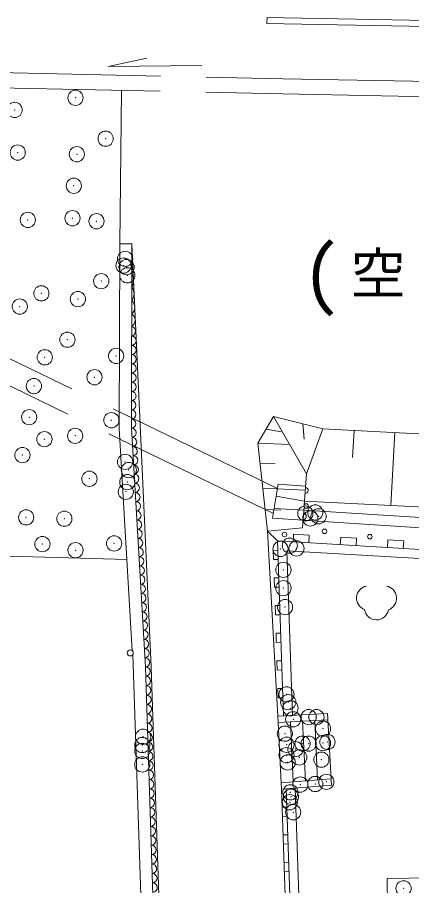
# Model space of a CAD drawing. Units: millimetres, scale not verified. Extents: x 40000 to 680000, y 20000 to 380000.
# Drawn here: x 132835 to 145780, y 246103 to 274594 of the extents above; entities that cross this region are included whole.
import ezdxf
from ezdxf.enums import TextEntityAlignment as Align

# ---------------------------------------------------------------- set-up
doc = ezdxf.new("R2010")
doc.units = ezdxf.units.MM
doc.header["$LTSCALE"] = 1000
doc.header["$PDMODE"] = 32
doc.header["$PDSIZE"] = 500
doc.linetypes.add('DASHED', pattern=[7.5, 6, -1.5])
doc.layers.add('M-BGD', color=7, linetype='Continuous', lineweight=13)
doc.styles.add('ＭＳ ゴシック', font='')
doc.styles.get('ＭＳ ゴシック').set_extended_font_data('MS Gothic')

msp = doc.modelspace()

# ---------------------------------------------------------------- linework, layer by layer
at = {"layer": 'M-BGD'}
for p, q in [((141031, 274394), (141036, 274594)), ((135813, 272980), (137086, 273258)), ((138894, 273019), (135813, 272980)), ((136196, 267160), (136255, 272178)), ((136178, 261100), (136196, 267160)), ((136196, 267160), (136596, 267159)), ((136578, 261111), (136596, 267159)), ((136881, 260984), (136596, 267159)), ((140733, 260627), (141246, 261494)), ((141246, 261494), (142328, 259621)), ((141246, 261494), (142867, 261093)), ((136178, 261100), (136609, 253809)), ((136578, 261111), (137042, 253280)), ((136881, 260984), (137232, 253276)), ((141003, 261082), (141494, 260991)), ((142212, 261255), (142248, 260756)), ((142867, 261093), (142328, 259621)), ((142867, 261093), (150473, 260693)), ((143893, 261039), (143844, 260148)), ((145225, 260969), (145094, 258580)), ((141052, 257733), (140733, 260627)), ((140733, 260627), (141774, 260581)), ((140806, 259968), (141305, 259945)), ((142328, 259621), (142251, 258590)), ((141400, 259279), (141216, 258166)), ((142300, 259211), (141400, 259279)), ((140896, 259147), (142288, 259085)), ((142261, 258721), (141334, 258878)), ((154958, 258091), (142261, 258721)), ((140974, 258440), (141473, 258418)), ((141268, 258481), (142238, 258420)), ((142247, 258538), (142195, 257842)), ((142238, 258420), (155131, 257608)), ((142213, 258091), (141216, 258166)), ((142213, 258091), (155037, 257283)), ((142195, 257842), (141052, 257733)), ((141052, 257733), (141392, 251660)), ((141371, 257412), (141052, 257733)), ((141888, 257381), (141902, 257631)), ((141902, 257631), (142419, 257601)), ((142404, 257351), (142419, 257601)), ((154805, 256622), (141371, 257412)), ((141371, 257412), (141572, 251670)), ((143438, 257290), (143452, 257540)), ((143452, 257540), (143969, 257510)), ((143954, 257260), (143969, 257510)), ((144988, 257199), (145002, 257449)), ((145002, 257449), (145519, 257418)), ((145504, 257169), (145519, 257418)), ((129091, 257010), (136432, 256801)), ((141381, 257110), (141232, 257104)), ((141232, 257104), (141242, 256802)), ((154722, 256327), (141682, 257093)), ((141682, 257093), (141872, 251680)), ((141392, 256807), (141242, 256802)), ((141413, 256203), (141263, 256198)), ((141263, 256198), (141274, 255896)), ((141424, 255901), (141274, 255896)), ((141445, 255296), (141295, 255291)), ((141295, 255291), (141306, 254989)), ((141456, 254994), (141306, 254989)), ((141477, 254390), (141327, 254384)), ((141327, 254384), (141337, 254082)), ((141487, 254087), (141337, 254082)), ((136966, 243413), (136628, 253690)), ((141509, 253483), (141359, 253478)), ((141359, 253478), (141369, 253176)), ((137366, 243426), (137042, 253280)), ((137556, 243432), (137232, 253276)), ((141519, 253181), (141369, 253176)), ((141540, 252576), (141390, 252571)), ((141390, 252571), (141401, 252269)), ((141551, 252274), (141401, 252269)), ((141392, 251660), (143013, 251748)), ((141392, 251660), (141504, 249273)), ((141572, 251670), (141422, 251664)), ((143013, 251748), (143147, 249403)), ((141401, 251460), (143024, 251548)), ((141801, 251482), (141893, 249505)), ((142200, 251503), (142292, 249536)), ((142600, 251525), (142691, 249568)), ((143136, 249603), (141494, 249473)), ((143147, 249403), (141504, 249273)), ((141504, 249273), (141703, 243578)), ((141656, 249285), (141857, 243543)), ((141955, 249296), (142157, 243554)), ((141677, 248681), (141525, 248676)), ((141687, 248379), (141535, 248373)), ((141709, 247774), (141557, 247769)), ((141719, 247472), (141567, 247467)), ((141740, 246868), (141588, 246862)), ((141751, 246565), (141599, 246560)), ((148632, 246403), (144976, 246334)), ((145100, 239775), (144976, 246334))]:
    msp.add_line(p, q, dxfattribs=at)
at = {"layer": 'M-BGD', "linetype": 'DASHED'}
for p, q in [((141240, 258311), (110003, 273430)), ((141376, 259134), (112134, 273288))]:
    msp.add_line(p, q, dxfattribs=at)
at = {"layer": 'M-BGD'}
for points in [[(141031, 274394), (141587, 274382), (151599, 274196), (159787, 274075)], [(141036, 274594), (141591, 274582), (151602, 274396), (159790, 274275)]]:
    msp.add_lwpolyline(points, dxfattribs=at)
at = {"layer": 'M-BGD', "linetype": 'DASHED'}
for points in [[(115448, 273183), (131539, 272799), (141551, 272582), (149329, 272438)], [(115436, 272683), (131528, 272299), (141541, 272082), (149320, 271938)]]:
    msp.add_lwpolyline(points, dxfattribs=at)
at = {"layer": 'M-BGD'}
for centre, radius in [((142319, 258559), 75), ((141604, 257625), 75), ((142919, 257728), 75), ((144406, 257555), 75), ((136540, 253738), 100)]:
    msp.add_circle(centre, radius, dxfattribs=at)
for centre, radius, start, end in [((136078, 265956), 563, 335.8616, 20.8138), ((136315, 265523), 351, 321.5505, 38.1173), ((136395, 265079), 295, 311.1875, 48.4805), ((136461, 264658), 243, 301.2801, 58.3879), ((136552, 264293), 162, 282.3892, 77.2787), ((136585, 263984), 151, 270.2882, 89.3797), ((136584, 263681), 151, 270.2882, 89.3797), ((136583, 263379), 151, 270.2882, 89.3797), ((136583, 263077), 151, 270.2882, 89.3797), ((136582, 262774), 151, 270.2882, 89.3797), ((136581, 262472), 151, 270.2882, 89.3797), ((136580, 262169), 151, 270.2882, 89.3797), ((136579, 261867), 151, 270.2882, 89.3797), ((136578, 261565), 151, 270.2882, 89.3797), ((136577, 261262), 151, 270.2882, 89.3797), ((136586, 260961), 151, 273.7182, 93.0552), ((136604, 260659), 151, 273.7182, 93.0552), ((136622, 260358), 151, 273.7182, 93.0552), ((136640, 260057), 151, 273.7182, 93.0552), ((136657, 259756), 151, 273.7182, 93.0552), ((136675, 259454), 151, 273.7182, 93.0552), ((136693, 259153), 151, 273.7182, 93.0552), ((136711, 258852), 151, 273.7182, 93.0552), ((142283, 259071), 100, 268.074, 83.348), ((136729, 258551), 151, 273.7182, 93.0552), ((136746, 258250), 151, 273.7182, 93.0552), ((142223, 258212), 100, 265.5899, 85.8322), ((136764, 257948), 151, 273.7182, 93.0552), ((136782, 257647), 151, 273.7182, 93.0552), ((136800, 257346), 151, 273.7182, 93.0552), ((136818, 257045), 151, 273.7182, 93.0552), ((136836, 256744), 151, 273.7182, 93.0552), ((136854, 256442), 151, 273.7182, 93.0552), ((136871, 256141), 151, 273.7182, 93.0552), ((136889, 255840), 151, 273.7182, 93.0552), ((144376, 255539), 403, 100.7561, 249.2973), ((144876, 255533), 409, 290.5662, 78.9611), ((136907, 255539), 151, 273.7182, 93.0552), ((136925, 255237), 151, 273.7182, 93.0552), ((136943, 254936), 151, 273.7182, 93.0552), ((144628, 255222), 399, 188.7398, 349.6111), ((136960, 254635), 151, 273.7182, 93.0552), ((136978, 254334), 151, 273.7182, 93.0552), ((136996, 254033), 151, 273.7182, 93.0552), ((137014, 253731), 151, 273.7182, 93.0552), ((137032, 253430), 151, 273.7182, 93.0552), ((137042, 253126), 154, 273.4098, 90.3627), ((137053, 252818), 154, 273.4098, 90.3627), ((137063, 252510), 154, 273.4098, 90.3627), ((137073, 252202), 154, 273.4098, 90.3627), ((137083, 251894), 154, 273.4098, 90.3627), ((137093, 251586), 154, 273.4098, 90.3627), ((137103, 251278), 154, 273.4098, 90.3627), ((137114, 250970), 154, 273.4098, 90.3627), ((137124, 250662), 154, 273.4098, 90.3627), ((137134, 250354), 154, 273.4098, 90.3627), ((137144, 250046), 154, 273.4098, 90.3627), ((137154, 249738), 154, 273.4098, 90.3627), ((137164, 249430), 154, 273.4098, 90.3627), ((137174, 249123), 154, 273.4098, 90.3627), ((137184, 248815), 154, 273.4098, 90.3627), ((137195, 248507), 154, 273.4098, 90.3627), ((137205, 248199), 154, 273.4098, 90.3627), ((137215, 247891), 154, 273.4098, 90.3627), ((137225, 247583), 154, 273.4098, 90.3627), ((137235, 247275), 154, 273.4098, 90.3627), ((137245, 246967), 154, 273.4098, 90.3627), ((137255, 246659), 154, 273.4098, 90.3627), ((137266, 246351), 154, 273.4098, 90.3627), ((137276, 246043), 154, 273.4098, 90.3627)]:
    msp.add_arc(centre, radius, start, end, dxfattribs=at)
for p in [(134745, 271956), (132746, 271556), (135733, 270613), (132846, 270157), (134789, 270102), (134689, 269069), (133179, 267948), (134645, 268003), (135433, 267903), (136323, 266449), (136372, 266670), (136421, 266399), (135589, 265938), (136446, 266129), (133623, 265538), (134823, 265349), (132913, 265105), (134478, 264017), (133734, 263439), (136077, 263484), (135367, 262784), (133379, 262496), (133224, 261474), (135922, 261374), (133723, 260752), (134734, 260863), (133001, 260230), (136372, 260009), (136495, 259739), (135200, 259453), (136446, 259345), (136397, 259026), (133124, 258187), (142290, 258313), (142617, 258349), (142726, 258222), (134378, 258143), (142454, 258149), (136011, 257332), (133657, 257310), (134745, 257110), (141474, 257151), (141782, 257260), (142000, 257169), (141570, 256465), (141570, 255864), (141624, 255244), (141673, 252378), (141728, 252124), (141800, 251924), (142399, 251634), (142653, 251634), (141891, 251561), (141619, 251089), (142871, 251253), (136962, 250989), (142200, 250762), (142399, 250762), (142871, 250781), (143016, 250817), (136937, 250718), (136937, 250522), (141673, 250726), (141964, 250581), (141673, 250381), (142091, 250309), (142817, 250236), (136937, 250079), (141710, 250145), (142127, 249419), (142617, 249438), (142980, 249510), (141800, 249165), (141782, 248839), (141818, 249020), (141891, 248512), (145516, 246013)]:
    msp.add_point(p, dxfattribs=at)

# ---------------------------------------------------------------- texts
at = {"layer": 'M-BGD', "style": 'ＭＳ ゴシック'}
for s, height, p in [('(', 1833, (142805, 266191)), ('空', 1320, (144680, 266191))]:
    msp.add_text(s, height=height, dxfattribs=at).set_placement(p, align=Align.MIDDLE_CENTER)

doc.saveas('drawing.dxf')
